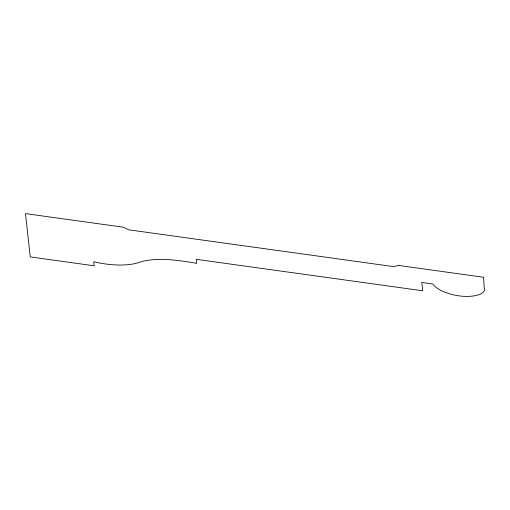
<?xml version="1.0" encoding="UTF-8"?>
<svg xmlns="http://www.w3.org/2000/svg" width="510" height="510" viewBox="0 0 510 510"><rect width="100%" height="100%" fill="white"/><g stroke="black" fill="none" stroke-linecap="round" stroke-linejoin="round"><path stroke-width="0.76" d="M398.527 265.436L393.822 266.641L128.539 229.787L123.42 227.211L25.5 213.607L30.237 256.919L94.178 265.806L93.732 261.745A44.651 16.435 10.2 0 0 138.867 262.459A52.944 19.488 10.2 0 1 171.513 259.883A95.07 34.999 10.2 0 1 196.739 263.389L196.293 259.329L422.714 290.789L421.802 282.444L432.945 283.993A27.808 10.238 10.2 0 0 451.407 294.334A22.134 8.147 10.2 0 0 464.336 296.348A28.949 10.659 10.2 0 0 484.149 287.328L483.62 277.255L398.527 265.436"/></g></svg>
